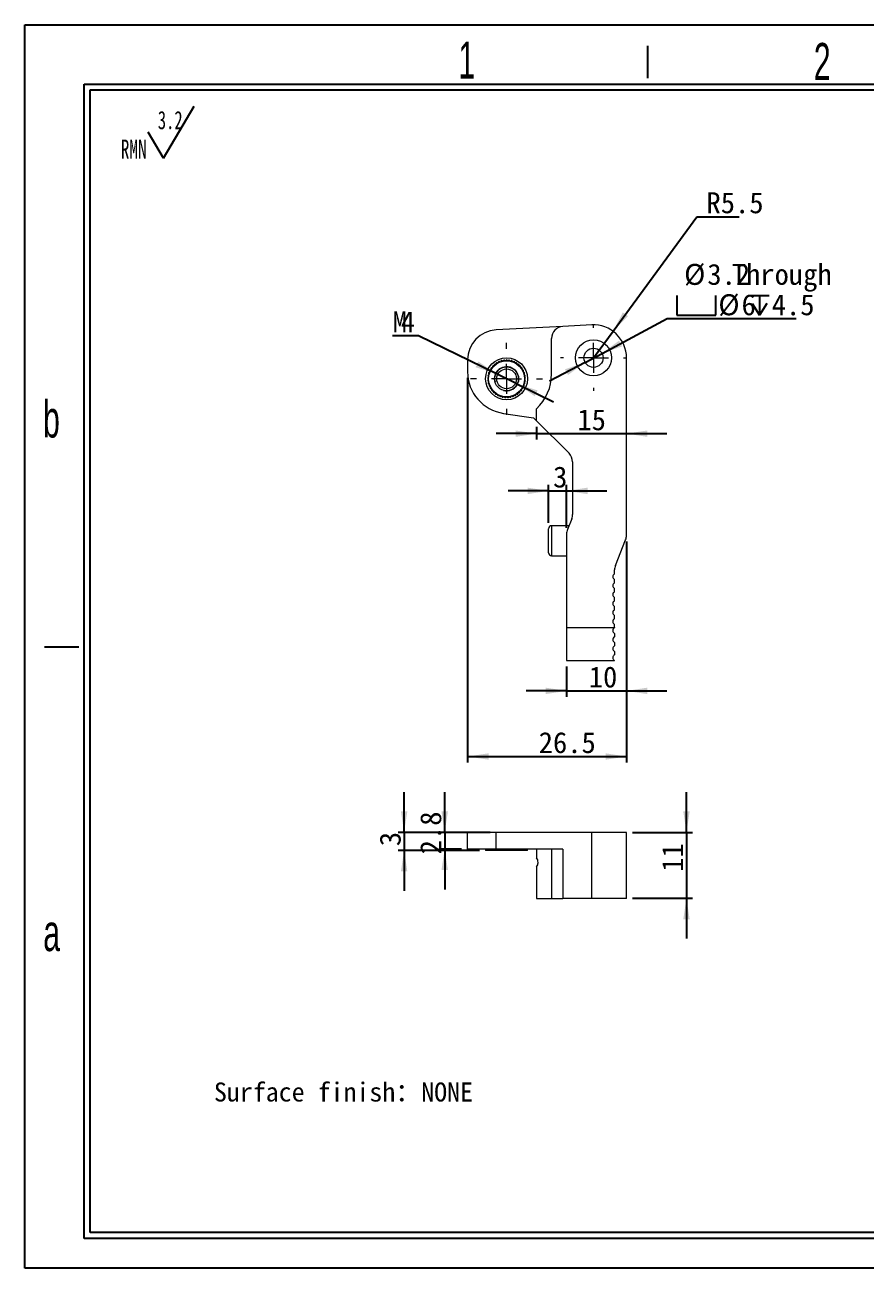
# Model space of a CAD drawing. Header units: millimetres. Extents: x 2 to 295, y 1 to 209.
# Drawn here: x 1.8 to 142.1, y 1.3 to 208.7 of the extents above; entities that cross this region are included whole.
import ezdxf

# ---------------------------------------------------------------- set-up
doc = ezdxf.new("R2010")
doc.units = ezdxf.units.MM
doc.linetypes.add('CENTER', pattern=[10.16, 6.35, -1.27, 1.27, -1.27])
doc.layers.add('DIM', color=5, linetype='Continuous')
doc.layers.add('SLD-0', color=179, linetype='Continuous')
doc.layers.add('中心线', color=1, linetype='CENTER', lineweight=15)
doc.styles.add('SLDTEXTSTYLE0', font='SIMSUN.TTC', dxfattribs={"width": 0.67})
doc.styles.add('SLDTEXTSTYLE14', font='SIMSUN.TTC')
doc.styles.add('SLDTEXTSTYLE2', font='SIMSUN.TTC', dxfattribs={"bigfont": 'bigfont'})
doc.styles.add('SLDTEXTSTYLE5', font='GOTHIC.TTF', dxfattribs={"width": 0.61171})
doc.dimstyles.new('SLDDIMSTYLE0', dxfattribs={"dimtxt": 3.5, "dimasz": 3.5, "dimexe": 0, "dimexo": 0.0625, "dimgap": 0.875, "dimtad": 0, "dimtih": 1, "dimtoh": 1, "dimrnd": 1e-09, "dimzin": 12, "dimdsep": 46, "dimtxsty": 'SLDTEXTSTYLE0', "dimsah": 1, "dimcen": 0, "dimadec": 0, "dimazin": 3, "dimtfac": 1, "dimtofl": 0, "dimtmove": 0, "dimatfit": 3, "dimfxl": 0, "dimfrac": 2, "dimtolj": 1, "dimtzin": 12, "dimarcsym": 0})
doc.dimstyles.new('SLDDIMSTYLE1', dxfattribs={"dimtxt": 3.5, "dimasz": 3.5, "dimexe": 0, "dimexo": 0.0625, "dimgap": 0.875, "dimtad": 0, "dimtih": 1, "dimtoh": 1, "dimrnd": 1e-09, "dimzin": 12, "dimdsep": 46, "dimtxsty": 'SLDTEXTSTYLE0', "dimsah": 1, "dimcen": 0, "dimadec": 0, "dimazin": 3, "dimtfac": 1, "dimtmove": 0, "dimatfit": 3, "dimfxl": 0, "dimfrac": 2, "dimtolj": 1, "dimtzin": 12, "dimarcsym": 0})
doc.dimstyles.new('SLDDIMSTYLE2', dxfattribs={"dimtxt": 3.5, "dimasz": 3.5, "dimexe": 0, "dimexo": 0.0625, "dimgap": 0.875, "dimtad": 0, "dimtih": 1, "dimtoh": 1, "dimrnd": 1e-09, "dimzin": 12, "dimdsep": 46, "dimtxsty": 'SLDTEXTSTYLE0', "dimsah": 1, "dimcen": 0, "dimadec": 0, "dimazin": 3, "dimtfac": 1, "dimtmove": 0, "dimatfit": 3, "dimfxl": 0, "dimfrac": 2, "dimtolj": 1, "dimtzin": 12, "dimarcsym": 0})
doc.dimstyles.new('SLDDIMSTYLE3', dxfattribs={"dimtxt": 3.5, "dimasz": 3.5, "dimexe": 0, "dimexo": 0.0625, "dimgap": 0.875, "dimtad": 2, "dimrnd": 1e-09, "dimzin": 12, "dimdsep": 46, "dimtxsty": 'SLDTEXTSTYLE0', "dimsah": 1, "dimcen": 0.09, "dimadec": 0, "dimazin": 3, "dimtfac": 1, "dimtofl": 0, "dimtmove": 0, "dimatfit": 3, "dimfxl": 0, "dimfrac": 2, "dimtolj": 1, "dimtzin": 12, "dimarcsym": 0})
doc.dimstyles.new('SLDDIMSTYLE4', dxfattribs={"dimtxt": 3.5, "dimasz": 3.5, "dimexe": 0, "dimexo": 0.0625, "dimgap": 0.875, "dimtad": 2, "dimrnd": 1e-09, "dimzin": 12, "dimdsep": 46, "dimtxsty": 'SLDTEXTSTYLE0', "dimsah": 1, "dimcen": 0.09, "dimadec": 0, "dimazin": 3, "dimtfac": 1, "dimtmove": 0, "dimatfit": 0, "dimfxl": 0, "dimfrac": 2, "dimtolj": 1, "dimtzin": 12, "dimarcsym": 0})

# ---------------------------------------------------------------- blocks, each defined once
blk = doc.blocks.new('SW_NOTE_0')
at = {"layer": 'SLD-0', "color": 0}
for q in [(12.27, 9.26), (4.6, 4.92)]:
    blk.add_line((7.16, 0.59), q, dxfattribs=at)
at = {"layer": 'SLD-0', "color": 0, "attachment_point": 1, "style": 'SLDTEXTSTYLE0'}
for s, insert, char_height in [('3.2', (6.19, 8.45), 3.032), ('RMN', (0, 3.69), 3.175)]:
    blk.add_mtext(s, dxfattribs=dict(at, insert=insert, char_height=char_height))
blk = doc.blocks.new('_D')
at = {"layer": 'DIM'}
for p, q in [((99.91, 157.57), (113.9, 176.67)), ((113.9, 176.67), (120.94, 176.67)), ((96.65, 153.13), (99.91, 157.57))]:
    blk.add_line(p, q, dxfattribs=at)
blk.add_solid([(99.91, 157.57), (102.41, 160.08), (101.54, 160.71)], dxfattribs=at)
at = {"layer": 'DIM', "insert": (115.49, 180.75), "char_height": 3.5, "attachment_point": 1, "style": 'SLDTEXTSTYLE14'}
blk.add_mtext('R5.5', dxfattribs=at)
blk = doc.blocks.new('SW_SYMBOL_HOLE_SPOT')
at = {"layer": 'DIM', "color": 0}
for p, q in [((0, 875), (0, 75)), ((1600, 75), (1600, 875)), ((0, 75), (1600, 75))]:
    blk.add_line(p, q, dxfattribs=at)
blk = doc.blocks.new('SW_SYMBOL_HOLE_DEPTH')
at = {"layer": 'DIM', "color": 0}
for p, q in [((0, 875), (800, 875)), ((100, 555), (400, 75)), ((400, 875), (400, 75)), ((700, 555), (400, 75))]:
    blk.add_line(p, q, dxfattribs=at)
blk = doc.blocks.new('_D_1')
at = {"layer": 'DIM'}
for p, q in [((98.07, 153.88), (108.96, 159.67)), ((108.96, 159.67), (130.45, 159.67)), ((95.24, 152.38), (98.07, 153.88)), ((95.24, 152.38), (89.3, 149.23))]:
    blk.add_line(p, q, dxfattribs=at)
for points in [[(98.07, 153.88), (101.41, 155.05), (100.91, 156)], [(95.24, 152.38), (91.9, 151.22), (92.4, 150.27)]]:
    blk.add_solid(points, dxfattribs=at)
at = {"layer": 'DIM', "xscale": 0.004072727272727273, "yscale": 0.004072727272727273, "zscale": 0.004072727272727273}
for name, p in [('SW_SYMBOL_HOLE_SPOT', (110.55, 159.95)), ('SW_SYMBOL_HOLE_DEPTH', (122.7, 159.95))]:
    blk.add_blockref(name, p, dxfattribs=at)
at = {"layer": 'DIM', "char_height": 3.5, "attachment_point": 1, "style": 'SLDTEXTSTYLE14'}
for s, insert in [('%%c', (111.76, 168.81)), ('3.2', (115.63, 168.81)), ('Through', (119.71, 168.81)), ('%%c', (117.47, 163.74)), ('6', (121.34, 163.74)), ('4.5', (126.37, 163.74))]:
    blk.add_mtext(s, dxfattribs=dict(at, insert=insert))
blk = doc.blocks.new('_D_2')
at = {"layer": 'DIM'}
for p, q in [((67.46, 156.82), (63.15, 156.82)), ((80.36, 150.51), (67.46, 156.82)), ((83.95, 148.76), (80.36, 150.51)), ((83.95, 148.76), (90, 145.8))]:
    blk.add_line(p, q, dxfattribs=at)
for points in [[(80.36, 150.51), (77.45, 152.53), (76.98, 151.57)], [(83.95, 148.76), (86.86, 146.73), (87.33, 147.7)]]:
    blk.add_solid(points, dxfattribs=at)
at = {"layer": 'DIM', "char_height": 3.5, "attachment_point": 1, "style": 'SLDTEXTSTYLE14'}
for s, insert in [('M', (63.15, 160.89)), ('4', (64.51, 160.89))]:
    blk.add_mtext(s, dxfattribs=dict(at, insert=insert))
blk = doc.blocks.new('_D_3')
at = {"layer": 'DIM'}
for p, q in [((75.65, 149.8), (75.65, 85.63)), ((102.15, 122.52), (102.15, 85.63)), ((75.65, 86.63), (102.15, 86.63))]:
    blk.add_line(p, q, dxfattribs=at)
for points in [[(75.65, 86.63), (79.15, 86.1), (79.15, 87.17)], [(102.15, 86.63), (98.65, 87.17), (98.65, 86.1)]]:
    blk.add_solid(points, dxfattribs=at)
at = {"layer": 'DIM', "insert": (87.51, 90.71), "char_height": 3.5, "attachment_point": 1, "style": 'SLDTEXTSTYLE14'}
blk.add_mtext('26.5', dxfattribs=at)
blk = doc.blocks.new('_D_4')
at = {"layer": 'DIM'}
for p, q in [((102.15, 122.52), (102.15, 96.58)), ((92.15, 101.63), (92.15, 96.58)), ((92.15, 97.58), (85.42, 97.58)), ((92.15, 97.58), (102.15, 97.58)), ((102.15, 97.58), (108.88, 97.58))]:
    blk.add_line(p, q, dxfattribs=at)
for points in [[(92.15, 97.58), (88.65, 98.12), (88.65, 97.04)], [(102.15, 97.58), (105.65, 97.04), (105.65, 98.12)]]:
    blk.add_solid(points, dxfattribs=at)
at = {"layer": 'DIM', "insert": (95.86, 101.65), "char_height": 3.5, "attachment_point": 1, "style": 'SLDTEXTSTYLE14'}
blk.add_mtext('10', dxfattribs=at)
blk = doc.blocks.new('_D_5')
at = {"layer": 'DIM'}
for p, q in [((89.15, 130.94), (82.42, 130.94)), ((89.15, 125.63), (89.15, 131.94)), ((89.15, 130.94), (92.15, 130.94)), ((92.15, 124.75), (92.15, 131.94)), ((92.15, 130.94), (98.88, 130.94))]:
    blk.add_line(p, q, dxfattribs=at)
for points in [[(89.15, 130.94), (85.65, 131.48), (85.65, 130.4)], [(92.15, 130.94), (95.65, 130.4), (95.65, 131.48)]]:
    blk.add_solid(points, dxfattribs=at)
at = {"layer": 'DIM', "insert": (89.91, 135.01), "char_height": 3.5, "attachment_point": 1, "style": 'SLDTEXTSTYLE14'}
blk.add_mtext('3', dxfattribs=at)
blk = doc.blocks.new('_D_6')
at = {"layer": 'DIM'}
for p, q in [((87.15, 141.63), (87.15, 139.49)), ((87.15, 140.49), (80.42, 140.49)), ((87.15, 140.49), (102.15, 140.49)), ((102.15, 140.49), (108.88, 140.49))]:
    blk.add_line(p, q, dxfattribs=at)
for points in [[(87.15, 140.49), (83.65, 141.02), (83.65, 139.95)], [(102.15, 140.49), (105.65, 139.95), (105.65, 141.02)]]:
    blk.add_solid(points, dxfattribs=at)
at = {"layer": 'DIM', "insert": (93.96, 144.56), "char_height": 3.5, "attachment_point": 1, "style": 'SLDTEXTSTYLE14'}
blk.add_mtext('15', dxfattribs=at)
blk = doc.blocks.new('SW_CENTERMARKSYMBOL_0')
at = {"layer": '中心线', "color": 0}
for p, q in [((0, 5), (0, 6)), ((0, 0), (0, 2.5)), ((-5, 0), (-6, 0)), ((0, 0), (-2.5, 0)), ((0, 0), (0, -2.5)), ((0, 0), (2.5, 0)), ((5, 0), (6, 0)), ((0, -5), (0, -6))]:
    blk.add_line(p, q, dxfattribs=at)
blk = doc.blocks.new('SW_CENTERMARKSYMBOL_1')
at = {"layer": '中心线', "color": 0}
for p, q in [((0, 5), (0, 5.5)), ((0, 0), (0, 2.5)), ((-5, 0), (-5.5, 0)), ((0, 0), (-2.5, 0)), ((0, 0), (0, -2.5)), ((0, 0), (2.5, 0)), ((5, 0), (5.5, 0)), ((0, -5), (0, -5.5))]:
    blk.add_line(p, q, dxfattribs=at)
blk = doc.blocks.new('_D_13')
at = {"layer": 'DIM'}
for p, q in [((112.15, 73.98), (112.15, 80.71)), ((103.15, 73.98), (113.15, 73.98)), ((112.15, 73.98), (112.15, 62.98)), ((103.15, 62.98), (113.15, 62.98)), ((112.15, 62.98), (112.15, 56.25))]:
    blk.add_line(p, q, dxfattribs=at)
for points in [[(112.15, 73.98), (112.69, 77.48), (111.62, 77.48)], [(112.15, 62.98), (111.62, 59.48), (112.69, 59.48)]]:
    blk.add_solid(points, dxfattribs=at)
at = {"layer": 'DIM', "insert": (108.08, 67.41), "char_height": 3.5, "attachment_point": 1, "rotation": 90, "style": 'SLDTEXTSTYLE14'}
blk.add_mtext('11', dxfattribs=at)
blk = doc.blocks.new('_D_14')
at = {"layer": 'DIM'}
for p, q in [((71.83, 73.98), (71.83, 80.71)), ((74.65, 73.98), (70.83, 73.98)), ((71.83, 73.98), (71.83, 71.18)), ((74.65, 71.18), (70.83, 71.18)), ((71.83, 71.18), (71.83, 64.45))]:
    blk.add_line(p, q, dxfattribs=at)
for points in [[(71.83, 73.98), (72.37, 77.48), (71.29, 77.48)], [(71.83, 71.18), (71.29, 67.68), (72.37, 67.68)]]:
    blk.add_solid(points, dxfattribs=at)
at = {"layer": 'DIM', "insert": (67.75, 70.32), "char_height": 3.5, "attachment_point": 1, "rotation": 90, "style": 'SLDTEXTSTYLE14'}
blk.add_mtext('2.8', dxfattribs=at)
blk = doc.blocks.new('_D_15')
at = {"layer": 'DIM'}
for p, q in [((65.06, 73.98), (65.06, 80.71)), ((79.39, 73.98), (64.06, 73.98)), ((65.06, 73.98), (65.06, 70.98)), ((77.65, 70.98), (64.06, 70.98)), ((65.06, 70.98), (65.06, 64.25))]:
    blk.add_line(p, q, dxfattribs=at)
for points in [[(65.06, 73.98), (65.6, 77.48), (64.53, 77.48)], [(65.06, 70.98), (64.53, 67.48), (65.6, 67.48)]]:
    blk.add_solid(points, dxfattribs=at)
at = {"layer": 'DIM', "insert": (60.99, 71.68), "char_height": 3.5, "attachment_point": 1, "rotation": 90, "style": 'SLDTEXTSTYLE14'}
blk.add_mtext('3', dxfattribs=at)

msp = doc.modelspace()

# ---------------------------------------------------------------- linework, layer by layer
at = {"color": 7, "linetype": 'Continuous', "lineweight": 15}
for p, q in [((91.549, 158.375), (80.392, 157.79)), ((96.366, 158.627), (91.549, 158.375)), ((89.654, 150.444), (89.654, 156.377)), ((75.654, 152.797), (75.654, 150.797)), ((102.154, 123.52), (102.154, 153.135)), ((81.637, 143.871), (86.654, 143.135)), ((86.654, 143.135), (87.154, 142.635)), ((87.154, 142.635), (87.154, 144.635)), ((87.154, 142.635), (92.568, 137.221)), ((93.154, 135.806), (93.154, 127.02)), ((89.154, 120.627), (89.154, 124.627)), ((92.551, 125.127), (89.654, 125.127)), ((93.011, 126.277), (92.297, 124.492)), ((92.154, 123.75), (92.154, 108.135)), ((100.297, 118.492), (102.011, 122.777)), ((89.654, 120.127), (92.154, 120.127)), ((100.154, 117.093), (100.154, 117.75)), ((100.154, 115.593), (100.154, 116.176)), ((100.154, 114.093), (100.154, 114.676)), ((100.154, 112.593), (100.154, 113.176)), ((100.154, 111.093), (100.154, 111.676)), ((100.154, 109.593), (100.154, 110.176)), ((92.154, 108.135), (92.154, 102.635)), ((92.154, 108.135), (100.154, 108.135)), ((100.154, 108.135), (100.154, 108.676)), ((100.154, 108.135), (100.154, 108.093)), ((100.154, 107.176), (100.154, 106.593)), ((100.154, 105.676), (100.154, 105.093)), ((100.154, 104.176), (100.154, 103.593)), ((92.154, 102.635), (100.154, 102.635)), ((100.154, 102.676), (100.154, 102.635)), ((75.654, 71.177), (75.654, 73.977)), ((80.392, 73.977), (75.654, 73.977)), ((80.392, 71.177), (80.392, 73.977)), ((96.366, 73.977), (80.392, 73.977)), ((96.366, 62.977), (96.366, 73.977)), ((102.154, 73.977), (96.366, 73.977)), ((102.154, 62.977), (102.154, 73.977)), ((80.392, 71.177), (75.654, 71.177)), ((78.654, 71.177), (78.654, 70.977)), ((85.654, 70.977), (78.654, 70.977)), ((91.549, 71.177), (80.392, 71.177)), ((85.654, 70.977), (85.654, 71.177)), ((87.154, 71.177), (87.154, 69.727)), ((89.654, 71.177), (89.654, 62.977)), ((91.549, 71.177), (91.549, 62.977)), ((87.154, 68.227), (87.154, 62.977)), ((87.154, 62.977), (89.654, 62.977)), ((89.654, 62.977), (91.549, 62.977)), ((96.366, 62.977), (91.549, 62.977)), ((102.154, 62.977), (96.366, 62.977))]:
    msp.add_line(p, q, dxfattribs=at)
at = {"color": 8, "linetype": 'Continuous', "lineweight": 15}
msp.add_line((89.654, 125.127), (89.654, 120.127), dxfattribs=at)
at = {"color": 7, "linetype": 'Continuous', "lineweight": 15}
for centre, radius in [((96.654, 153.135), 3), ((96.654, 153.135), 1.6), ((82.154, 149.635), 3.5), ((82.154, 149.635), 3), ((82.154, 149.635), 2), ((82.154, 149.635), 1.65)]:
    msp.add_circle(centre, radius, dxfattribs=at)
for centre, radius, start, end in [((80.654, 152.797), 5, 93, 180), ((91.654, 156.377), 2, 93, 180), ((96.654, 153.135), 5.5, 0, 93), ((79.667, 151.312), 0.15, 77.40758, 214.59242), ((79.721, 151.556), 0.1, 257.40758, 312.4736), ((79.925, 151.642), 0.15, 69.40758, 206.59242), ((79.701, 151.53), 0.1, 331.5264, 26.59242), ((80.012, 151.876), 0.1, 249.40758, 304.4736), ((79.989, 151.853), 0.1, 323.5264, 18.59242), ((80.226, 151.933), 0.15, 61.40758, 198.59242), ((80.345, 152.152), 0.1, 241.40758, 296.4736), ((80.318, 152.133), 0.1, 315.5264, 10.59242), ((80.564, 152.179), 0.15, 53.40758, 190.59242), ((80.713, 152.38), 0.1, 233.40758, 288.4736), ((80.684, 152.364), 0.1, 307.5264, 2.59242), ((80.934, 152.375), 0.15, 45.40758, 182.59242), ((81.109, 152.553), 0.1, 225.40758, 280.4736), ((81.078, 152.542), 0.1, 299.5264, 354.59242), ((81.327, 152.519), 0.15, 37.40758, 174.59242), ((81.526, 152.67), 0.1, 217.40758, 272.4736), ((81.493, 152.664), 0.1, 291.5264, 346.59242), ((81.736, 152.606), 0.15, 29.40758, 166.59242), ((81.954, 152.728), 0.1, 209.40758, 264.4736), ((81.921, 152.726), 0.1, 283.5264, 338.59242), ((82.154, 152.635), 0.15, 21.40758, 158.59242), ((82.387, 152.726), 0.1, 201.40758, 256.4736), ((82.354, 152.728), 0.1, 275.5264, 330.59242), ((82.572, 152.606), 0.15, 13.40758, 150.59242), ((82.815, 152.664), 0.1, 193.40758, 248.4736), ((82.782, 152.67), 0.1, 267.5264, 322.59242), ((82.981, 152.519), 0.15, 5.40758, 142.59242), ((83.23, 152.542), 0.1, 185.40758, 240.4736), ((83.199, 152.553), 0.1, 259.5264, 314.59242), ((83.374, 152.375), 0.15, 357.40758, 134.59242), ((83.624, 152.364), 0.1, 177.40758, 232.4736), ((83.595, 152.38), 0.1, 251.5264, 306.59242), ((83.744, 152.179), 0.15, 349.40758, 126.59242), ((83.989, 152.133), 0.1, 169.40758, 224.4736), ((83.963, 152.152), 0.1, 243.5264, 298.59242), ((84.082, 151.933), 0.15, 341.40758, 118.59242), ((84.319, 151.853), 0.1, 161.40758, 216.4736), ((84.295, 151.876), 0.1, 235.5264, 290.59242), ((84.383, 151.642), 0.15, 333.40758, 110.59242), ((84.607, 151.53), 0.1, 153.40758, 208.4736), ((84.587, 151.556), 0.1, 227.5264, 282.59242), ((84.641, 151.312), 0.15, 325.40758, 102.59242), ((82.654, 150.797), 7, 180, 261.64932), ((79.156, 149.739), 0.15, 109.40758, 246.59242), ((79.17, 149.321), 0.15, 117.40758, 254.59242), ((79.2, 150.156), 0.15, 101.40758, 238.59242), ((79.056, 149.51), 0.1, 11.5264, 66.59242), ((79.055, 149.543), 0.1, 297.40758, 352.4736), ((79.073, 149.975), 0.1, 289.40758, 344.4736), ((79.069, 149.942), 0.1, 3.5264, 58.59242), ((79.301, 150.562), 0.15, 93.40758, 230.59242), ((79.15, 150.401), 0.1, 281.40758, 336.4736), ((79.142, 150.369), 0.1, 355.5264, 50.59242), ((79.286, 150.811), 0.1, 273.40758, 328.4736), ((79.458, 150.95), 0.15, 85.40758, 222.59242), ((79.274, 150.781), 0.1, 347.5264, 42.59242), ((79.478, 151.199), 0.1, 265.40758, 320.4736), ((79.461, 151.17), 0.1, 339.5264, 34.59242), ((84.847, 151.17), 0.1, 145.40758, 200.4736), ((84.83, 151.199), 0.1, 219.5264, 274.59242), ((84.85, 150.95), 0.15, 317.40758, 94.59242), ((85.034, 150.781), 0.1, 137.40758, 192.4736), ((85.022, 150.811), 0.1, 211.5264, 266.59242), ((85.007, 150.562), 0.15, 309.40758, 86.59242), ((85.166, 150.369), 0.1, 129.40758, 184.4736), ((85.158, 150.401), 0.1, 203.5264, 258.59242), ((85.108, 150.156), 0.15, 301.40758, 78.59242), ((85.239, 149.942), 0.1, 121.40758, 176.4736), ((85.235, 149.975), 0.1, 195.5264, 250.59242), ((85.251, 149.51), 0.1, 113.40758, 168.4736), ((85.253, 149.543), 0.1, 187.5264, 242.59242), ((85.138, 149.321), 0.15, 285.40758, 62.59242), ((85.152, 149.739), 0.15, 293.40758, 70.59242), ((81.654, 150.444), 8, 313.43254, 0), ((79.243, 148.909), 0.15, 125.40758, 262.59242), ((79.104, 149.08), 0.1, 19.5264, 74.59242), ((79.098, 149.113), 0.1, 305.40758, 0.4736), ((79.372, 148.511), 0.15, 133.40758, 270.59242), ((79.211, 148.661), 0.1, 27.5264, 82.59242), ((79.201, 148.693), 0.1, 313.40758, 8.4736), ((79.375, 148.261), 0.1, 35.5264, 90.59242), ((79.556, 148.135), 0.15, 141.40758, 278.59242), ((79.361, 148.291), 0.1, 321.40758, 16.4736), ((79.593, 147.888), 0.1, 43.5264, 98.59242), ((79.79, 147.788), 0.15, 149.40758, 286.59242), ((79.575, 147.915), 0.1, 329.40758, 24.4736), ((79.861, 147.548), 0.1, 51.5264, 106.59242), ((80.07, 147.477), 0.15, 157.40758, 294.59242), ((79.839, 147.573), 0.1, 337.40758, 32.4736), ((80.174, 147.249), 0.1, 59.5264, 114.59242), ((80.149, 147.271), 0.1, 345.40758, 40.4736), ((80.391, 147.208), 0.15, 165.40758, 302.59242), ((83.917, 147.208), 0.15, 237.40758, 14.59242), ((84.159, 147.271), 0.1, 139.5264, 194.59242), ((84.134, 147.249), 0.1, 65.40758, 120.4736), ((84.238, 147.477), 0.15, 245.40758, 22.59242), ((84.469, 147.573), 0.1, 147.5264, 202.59242), ((84.447, 147.548), 0.1, 73.40758, 128.4736), ((84.518, 147.788), 0.15, 253.40758, 30.59242), ((84.733, 147.915), 0.1, 155.5264, 210.59242), ((84.715, 147.888), 0.1, 81.40758, 136.4736), ((84.752, 148.135), 0.15, 261.40758, 38.59242), ((84.947, 148.291), 0.1, 163.5264, 218.59242), ((84.933, 148.261), 0.1, 89.40758, 144.4736), ((84.936, 148.511), 0.15, 269.40758, 46.59242), ((85.107, 148.693), 0.1, 171.5264, 226.59242), ((85.097, 148.661), 0.1, 97.40758, 152.4736), ((85.065, 148.909), 0.15, 277.40758, 54.59242), ((85.204, 149.08), 0.1, 105.40758, 160.4736), ((85.21, 149.113), 0.1, 179.5264, 234.59242), ((80.525, 146.997), 0.1, 67.5264, 122.59242), ((80.497, 147.015), 0.1, 353.40758, 48.4736), ((80.746, 146.986), 0.15, 173.40758, 310.59242), ((80.908, 146.796), 0.1, 75.5264, 130.59242), ((80.878, 146.81), 0.1, 1.40758, 56.4736), ((81.128, 146.816), 0.15, 181.40758, 318.59242), ((81.315, 146.65), 0.1, 83.5264, 138.59242), ((81.284, 146.659), 0.1, 9.40758, 64.4736), ((81.53, 146.7), 0.15, 189.40758, 326.59242), ((81.739, 146.563), 0.1, 91.5264, 146.59242), ((81.706, 146.567), 0.1, 17.40758, 72.4736), ((81.945, 146.642), 0.15, 197.40758, 334.59242), ((82.171, 146.535), 0.1, 99.5264, 154.59242), ((82.137, 146.535), 0.1, 25.40758, 80.4736), ((82.363, 146.642), 0.15, 205.40758, 342.59242), ((82.602, 146.567), 0.1, 107.5264, 162.59242), ((82.569, 146.563), 0.1, 33.40758, 88.4736), ((82.778, 146.7), 0.15, 213.40758, 350.59242), ((83.024, 146.659), 0.1, 115.5264, 170.59242), ((82.993, 146.65), 0.1, 41.40758, 96.4736), ((83.18, 146.816), 0.15, 221.40758, 358.59242), ((83.43, 146.81), 0.1, 123.5264, 178.59242), ((83.4, 146.796), 0.1, 49.40758, 104.4736), ((83.562, 146.986), 0.15, 229.40758, 6.59242), ((83.811, 147.015), 0.1, 131.5264, 186.59242), ((83.783, 146.997), 0.1, 57.40758, 112.4736), ((91.154, 135.806), 2, 0, 45), ((91.154, 127.02), 2, 338.19859, 0), ((89.654, 124.627), 0.5, 90, 180), ((94.154, 123.75), 2, 158.19859, 180), ((100.154, 123.52), 2, 338.19859, 0), ((89.654, 120.627), 0.5, 180, 270), ((102.154, 117.75), 2, 158.19859, 180), ((100.354, 116.635), 0.5, 113.57818, 246.42182), ((100.354, 115.135), 0.5, 113.57818, 246.42182), ((100.354, 113.635), 0.5, 113.57818, 246.42182), ((100.354, 112.135), 0.5, 113.57818, 246.42182), ((100.354, 110.635), 0.5, 113.57818, 246.42182), ((100.354, 109.135), 0.5, 113.57818, 246.42182)]:
    msp.add_arc(centre, radius, start, end, dxfattribs=at)
at = {"color": 7, "linetype": 'Continuous', "lineweight": 0}
msp.add_arc((82.154, 149.635), 2, 255, 195, dxfattribs=at)
at = {"color": 7, "linetype": 'Continuous', "lineweight": 15}
for points, knots in [([(100.154, 108.093), (100.064, 108.054), (99.988, 107.989), (99.882, 107.827), (99.854, 107.73), (99.854, 107.537), (99.883, 107.441), (99.989, 107.28), (100.065, 107.216), (100.154, 107.176)], [0, 0, 0, 0, 0.25, 0.25, 0.5, 0.5, 0.75, 0.75, 1, 1, 1, 1]), ([(100.154, 106.593), (100.061, 106.552), (99.983, 106.484), (99.879, 106.319), (99.853, 106.223), (99.856, 105.94), (99.97, 105.757), (100.154, 105.676)], [0, 0, 0, 0, 0.25, 0.25, 0.5, 0.5, 1, 1, 1, 1]), ([(100.154, 105.093), (100.05, 105.047), (99.971, 104.971), (99.872, 104.8), (99.851, 104.707), (99.857, 104.529), (99.883, 104.443), (99.982, 104.288), (100.054, 104.22), (100.154, 104.176)], [0, 0, 0, 0, 0.25, 0.25, 0.5, 0.5, 0.75, 0.75, 1, 1, 1, 1]), ([(100.154, 103.593), (100.062, 103.553), (100.002, 103.497), (99.917, 103.387), (99.891, 103.331), (99.843, 103.173), (99.85, 103.077), (99.896, 102.916), (99.937, 102.85), (100.034, 102.744), (100.092, 102.703), (100.154, 102.676)], [0, 0, 0, 0, 0.125, 0.125, 0.25, 0.25, 0.5, 0.5, 0.75, 0.75, 1, 1, 1, 1]), ([(87.154, 68.227), (87.231, 68.324), (87.294, 68.437), (87.36, 68.629), (87.377, 68.695), (87.4, 68.833), (87.407, 68.905), (87.407, 69.118), (87.383, 69.26), (87.294, 69.516), (87.231, 69.63), (87.154, 69.727)], [0, 0, 0, 0, 0.25, 0.25, 0.375, 0.375, 0.5, 0.5, 0.75, 0.75, 1, 1, 1, 1])]:
    msp.add_open_spline(points, degree=3, knots=knots, dxfattribs=at)
at = {"layer": 'SLD-0'}
for p, q in [((1.812, 208.674), (295.107, 208.674)), ((1.812, 1.294), (1.812, 208.674)), ((12.675, 7.219), (12.675, 197.811)), ((12.675, 197.811), (289.181, 197.811)), ((289.181, 7.219), (12.675, 7.219)), ((295.107, 1.294), (1.812, 1.294))]:
    msp.add_line(p, q, dxfattribs=at)
at = {"layer": 'SLD-0', "color": 6, "linetype": 'Continuous'}
for p, q in [((105.701, 199.786), (105.701, 205.169)), ((11.687, 6.231), (11.687, 198.799)), ((11.687, 198.799), (290.169, 198.799)), ((10.805, 104.853), (5.068, 104.853)), ((290.169, 6.231), (11.687, 6.231))]:
    msp.add_line(p, q, dxfattribs=at)

# ---------------------------------------------------------------- block references
at = {"layer": 'SLD-0'}
msp.add_blockref('SW_NOTE_0', (17.795, 185.858), dxfattribs=at)
at = {"layer": '中心线'}
for name, p in [('SW_CENTERMARKSYMBOL_1', (96.654, 153.135)), ('SW_CENTERMARKSYMBOL_0', (82.154, 149.635))]:
    msp.add_blockref(name, p, dxfattribs=at)

# ---------------------------------------------------------------- texts
at = {"color": 7, "linetype": 'Continuous', "lineweight": 0, "insert": (33.349, 32.263), "char_height": 3.175, "attachment_point": 1, "style": 'SLDTEXTSTYLE2'}
msp.add_mtext('Surface finish\\M+18146NONE', dxfattribs=at)
at = {"layer": 'SLD-0', "char_height": 6.172, "attachment_point": 1, "style": 'SLDTEXTSTYLE5'}
for s, insert in [('1', (74.111, 205.899)), ('2', (133.388, 205.655)), ('b', (4.835, 146.019)), ('a', (4.88, 60.351))]:
    msp.add_mtext(s, dxfattribs=dict(at, insert=insert))

# ---------------------------------------------------------------- dimensions: what is measured, and where the dimension line sits
at = {"layer": 'DIM'}
dim = msp.add_radius_dim(center=(96.654, 153.135), mpoint=(99.905, 157.571), dimstyle='SLDDIMSTYLE0', dxfattribs=at)
dim.commit()
dim.dimension.update_dxf_attribs({"geometry": '_D', "text_midpoint": (118.214, 178.711), "dimtype": 164})
dim = msp.add_diameter_dim_2p(p1=(98.067, 153.885), p2=(95.241, 152.385), text='<>Through\\P{\\fGDT;v}%%c6{\\fGDT;x}4.5', dimstyle='SLDDIMSTYLE1', dxfattribs=at)
dim.commit()
dim.dimension.update_dxf_attribs({"geometry": '_D_1', "text_midpoint": (120.501, 164.74), "dimtype": 163})
dim = msp.add_diameter_dim_2p(p1=(80.357, 150.513), p2=(83.951, 148.756), text='M<>', dimstyle='SLDDIMSTYLE2', override={"dimpost": '<>'}, dxfattribs=at)
dim.commit()
dim.dimension.update_dxf_attribs({"geometry": '_D_2', "text_midpoint": (64.514, 158.857), "dimtype": 163})
for base, p1, p2, angle, dimstyle, picture, middle in [((102.154, 140.485), (87.154, 142.635), (102.154, 153.135), 0, 'SLDDIMSTYLE4', '_D_6', (95.317, 140.485)), ((102.154, 86.635), (75.654, 150.797), (102.154, 123.52), 0, 'SLDDIMSTYLE3', '_D_3', (90.231, 86.635)), ((102.154, 97.578), (92.154, 102.635), (102.154, 123.52), 0, 'SLDDIMSTYLE4', '_D_4', (97.217, 97.578)), ((65.064, 70.977), (80.392, 73.977), (78.654, 70.977), 90, 'SLDDIMSTYLE4', '_D_15', (65.064, 72.362)), ((71.827, 71.177), (75.654, 73.977), (75.654, 71.177), 90, 'SLDDIMSTYLE4', '_D_14', (71.827, 72.362)), ((112.154, 62.977), (102.154, 73.977), (102.154, 62.977), 90, 'SLDDIMSTYLE4', '_D_13', (112.154, 68.772))]:
    dim = msp.add_linear_dim(base=base, p1=p1, p2=p2, angle=angle, dimstyle=dimstyle, dxfattribs=at)
    dim.commit()
    dim.dimension.update_dxf_attribs({"geometry": picture, "text_midpoint": middle, "dimtype": 160})
dim = msp.add_linear_dim(base=(92.154, 130.94), p1=(89.154, 124.627), p2=(92.154, 123.75), dimstyle='SLDDIMSTYLE4', dxfattribs=at)
dim.commit()
dim.dimension.update_dxf_attribs({"geometry": '_D_5', "text_midpoint": (90.594, 130.94), "dimtype": 160})

doc.saveas('drawing.dxf')
